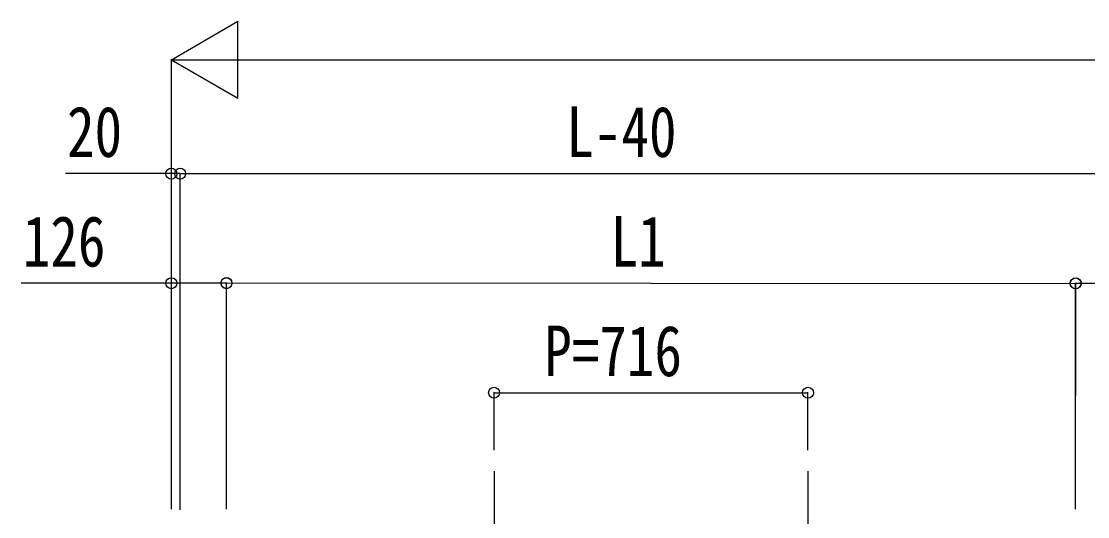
# Model space of a CAD drawing. Units: millimetres, scale not verified. Extents: x -14718 to 14718, y -10395 to 10395.
# Drawn here: x -6319 to -3887, y -1973 to -843 of the extents above; entities that cross this region are included whole.
import ezdxf
from ezdxf.enums import TextEntityAlignment as Align

# ---------------------------------------------------------------- set-up
doc = ezdxf.new("R2010")
doc.units = ezdxf.units.MM
doc.header["$LTSCALE"] = 40
doc.layers.add('0-3_YKK_12', color=2, linetype='Continuous')
doc.layers.add('0-6_YKK_D', color=6, linetype='Continuous')
doc.styles.add('ＭＳ ゴシック', font='')
doc.styles.get('ＭＳ ゴシック').set_extended_font_data('MS Gothic')

msp = doc.modelspace()

# ---------------------------------------------------------------- linework, layer by layer
at = {"layer": '0-3_YKK_12'}
for p, q in [((-5241.08, -1868.97), (-5241.08, -2217.79)), ((-4525.08, -1868.97), (-4525.08, -2346.49))]:
    msp.add_line(p, q, dxfattribs=at)
at = {"layer": '0-6_YKK_D'}
for p, q in [((-5977.08, -930.02), (-5825.52, -842.52)), ((-5825.52, -1017.52), (-5825.52, -842.52)), ((-5977.08, -1954.5), (-5977.08, -929.02)), ((-5977.08, -930.02), (-5825.52, -1017.52)), ((-5977.08, -930.02), (-5673.97, -930.02)), ((-5802.08, -930.02), (-1816.08, -930.02)), ((-5977.08, -1953.5), (-5977.08, -1189.02)), ((-5957.08, -1957.08), (-5957.08, -1189.02)), ((-5957.08, -1957.08), (-5957.08, -1189.02)), ((-5957.08, -1190.02), (-3809.08, -1190.02)), ((-5977.08, -1955.5), (-5977.08, -1439.02)), ((-5851.58, -1954.5), (-5851.31, -1438.52)), ((-5851.58, -1955.5), (-5851.58, -1439.02)), ((-5851.31, -1439.52), (-3914.31, -1440.52)), ((-3914.58, -1955.5), (-3914.58, -1439.42)), ((-3914.58, -1955.5), (-3914.31, -1439.52)), ((-3703.58, -1440.42), (-3914.58, -1440.42)), ((-5241.08, -1821.26), (-5241.08, -1689.02)), ((-5241.08, -1690.02), (-4525.08, -1690.02)), ((-4525.08, -1821.26), (-4525.08, -1689.02))]:
    msp.add_line(p, q, dxfattribs=at)
for points in [[(-5957.08, -1190.02), (-5977.08, -1190.02), (-6218.54, -1190.02)], [(-5851.58, -1440.02), (-5977.08, -1440.02), (-6319.34, -1440.02)]]:
    msp.add_lwpolyline(points, dxfattribs=at)
for centre in [(-5977.08, -1190.02), (-5957.08, -1190.02), (-5957.08, -1190.02), (-5977.08, -1440.02), (-5851.58, -1440.02), (-5851.31, -1439.52), (-3914.58, -1440.42), (-3914.31, -1440.52), (-5241.08, -1690.02), (-4525.08, -1690.02)]:
    msp.add_circle(centre, 12.5, dxfattribs=at)

# ---------------------------------------------------------------- texts
at = {"layer": '0-6_YKK_D', "style": 'ＭＳ ゴシック', "width": 0.8}
for s, p in [('20', (-6215.21, -1186.69)), ('L-40', (-5076.28, -1186.69)), ('126', (-6316.01, -1436.69)), ('P=716', (-5126.68, -1686.69))]:
    msp.add_text(s, height=115.5, dxfattribs=at).set_placement(p, align=Align.BOTTOM_LEFT)
msp.add_text('L1', height=115.5, rotation=359.97, dxfattribs=at).set_placement((-4975.21, -1436.64), align=Align.BOTTOM_LEFT)

doc.saveas('drawing.dxf')
